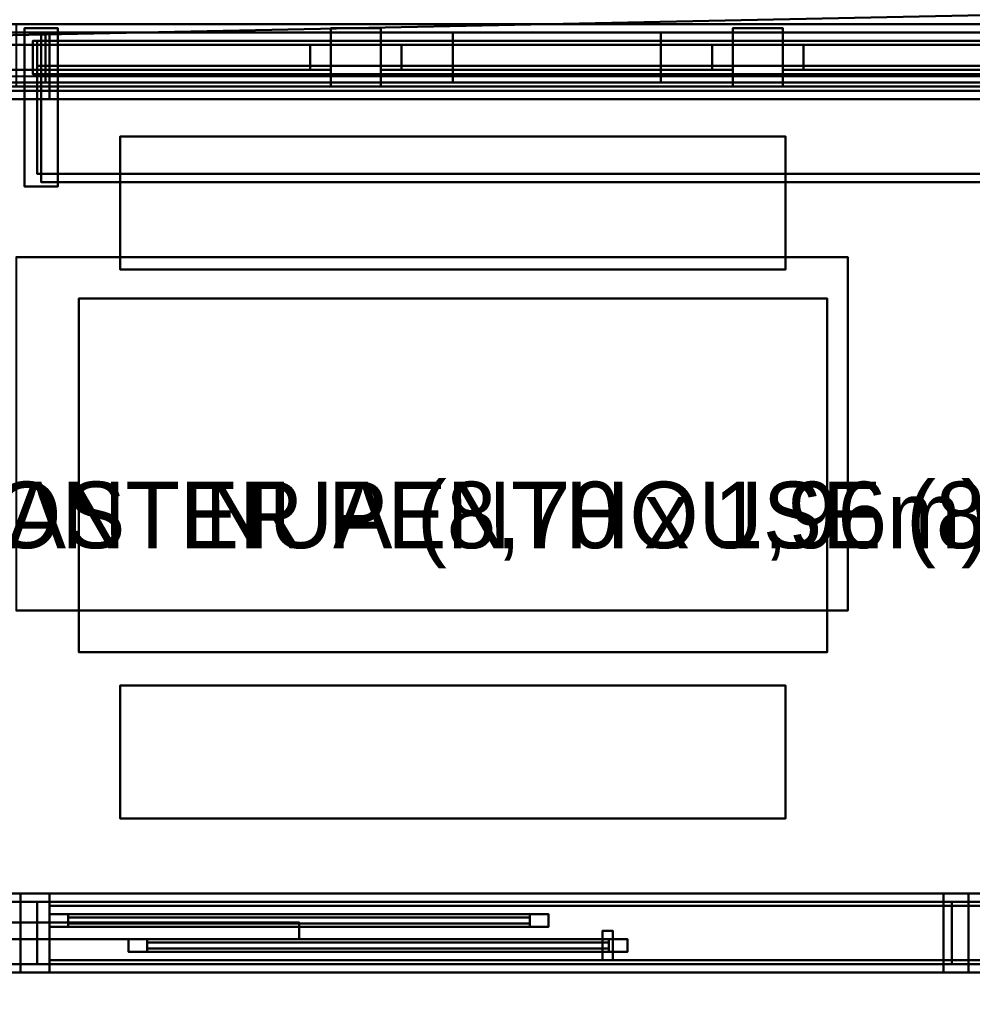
# Model space of a CAD drawing. Header units: metres. Extents: x -1 to 116, y -1 to 42.
# Drawn here: x 6.208 to 8.5, y 22.37 to 24.721 of the extents above; entities that cross this region are included whole.
import ezdxf

# ---------------------------------------------------------------- set-up
doc = ezdxf.new("R2010")
doc.units = ezdxf.units.M
for name, color, linetype in [('BALCONES_BARANDAS_3D', 30, 'CONTINUOUS'), ('CARPINTERIA_RUSTICA_3D', 8, 'CONTINUOUS'), ('CERCA_PERIMETRAL_3D', 8, 'CONTINUOUS'), ('CUBIERTA_CHALET_3D', 9, 'CONTINUOUS'), ('EJES_ESTRUCTURALES', 1, 'CONTINUOUS'), ('ESTRUCTURA_MADERA_CHALET_3D', 34, 'CONTINUOUS'), ('LOSA_PISO_3D', 8, 'CONTINUOUS'), ('MUROS_EXTERIORES_3D', 7, 'CONTINUOUS'), ('P2_LOSA_PISO_3D', 8, 'CONTINUOUS'), ('P2_MOBILIARIO_SOCIAL_3D', 34, 'CONTINUOUS'), ('P2_MUROS_EXT_3D', 34, 'CONTINUOUS'), ('P2_ROTULOS', 6, 'CONTINUOUS'), ('P3_LOSA_STEELDECK_3D', 8, 'CONTINUOUS'), ('P3_MOBILIARIO_PRIVADO_3D', 34, 'CONTINUOUS'), ('P3_MUROS_EXT_3D', 34, 'CONTINUOUS'), ('P3_ROTULOS', 5, 'CONTINUOUS'), ('PB_MOBILIARIO_COMERCIAL_3D', 34, 'CONTINUOUS'), ('PB_TIMBER_FRAME_3D', 30, 'CONTINUOUS'), ('TERRENO_3D', 3, 'CONTINUOUS')]:
    doc.layers.add(name, color=color, linetype=linetype)

msp = doc.modelspace()

# ---------------------------------------------------------------- linework, layer by layer
at = {"layer": 'BALCONES_BARANDAS_3D', "color": 30}
for points in [[(6.05, 24.55, 3.97), (8.95, 24.55, 3.97), (8.95, 24.71, 3.97), (6.05, 24.71, 3.97)], [(6.05, 24.55, 4.05), (8.95, 24.55, 4.05), (8.95, 24.71, 4.05), (6.05, 24.71, 4.05)], [(6.05, 24.71, 3.97), (8.95, 24.71, 3.97), (8.95, 24.71, 4.05), (6.05, 24.71, 4.05)], [(6.05, 24.55, 6.97), (8.95, 24.55, 6.97), (8.95, 24.71, 6.97), (6.05, 24.71, 6.97)], [(6.05, 24.55, 7.05), (8.95, 24.55, 7.05), (8.95, 24.71, 7.05), (6.05, 24.71, 7.05)], [(6.05, 24.71, 6.97), (8.95, 24.71, 6.97), (8.95, 24.71, 7.05), (6.05, 24.71, 7.05)], [(6.05, 24.57, 3.05), (8.95, 24.57, 3.05), (8.95, 24.69, 3.05), (6.05, 24.69, 3.05)], [(6.05, 24.57, 3.13), (8.95, 24.57, 3.13), (8.95, 24.69, 3.13), (6.05, 24.69, 3.13)], [(6.05, 24.69, 3.05), (8.95, 24.69, 3.05), (8.95, 24.69, 3.13), (6.05, 24.69, 3.13)], [(6.05, 24.57, 6.05), (8.95, 24.57, 6.05), (8.95, 24.69, 6.05), (6.05, 24.69, 6.05)], [(6.05, 24.57, 6.13), (8.95, 24.57, 6.13), (8.95, 24.69, 6.13), (6.05, 24.69, 6.13)], [(6.05, 24.69, 6.05), (8.95, 24.69, 6.05), (8.95, 24.69, 6.13), (6.05, 24.69, 6.13)], [(6.9567, 24.56, 3), (7.0767, 24.56, 3), (7.0767, 24.7, 3), (6.9567, 24.7, 3)], [(6.9567, 24.56, 4.05), (7.0767, 24.56, 4.05), (7.0767, 24.7, 4.05), (6.9567, 24.7, 4.05)], [(6.9567, 24.7, 3), (7.0767, 24.7, 3), (7.0767, 24.7, 4.05), (6.9567, 24.7, 4.05)], [(6.9567, 24.56, 3), (6.9567, 24.7, 3), (6.9567, 24.7, 4.05), (6.9567, 24.56, 4.05)], [(6.9567, 24.56, 6), (7.0767, 24.56, 6), (7.0767, 24.7, 6), (6.9567, 24.7, 6)], [(6.9567, 24.56, 7.05), (7.0767, 24.56, 7.05), (7.0767, 24.7, 7.05), (6.9567, 24.7, 7.05)], [(6.9567, 24.7, 6), (7.0767, 24.7, 6), (7.0767, 24.7, 7.05), (6.9567, 24.7, 7.05)], [(6.9567, 24.56, 6), (6.9567, 24.7, 6), (6.9567, 24.7, 7.05), (6.9567, 24.56, 7.05)], [(7.0767, 24.56, 3), (7.0767, 24.7, 3), (7.0767, 24.7, 4.05), (7.0767, 24.56, 4.05)], [(7.0767, 24.56, 6), (7.0767, 24.7, 6), (7.0767, 24.7, 7.05), (7.0767, 24.56, 7.05)], [(7.9233, 24.56, 3), (8.0433, 24.56, 3), (8.0433, 24.7, 3), (7.9233, 24.7, 3)], [(7.9233, 24.56, 4.05), (8.0433, 24.56, 4.05), (8.0433, 24.7, 4.05), (7.9233, 24.7, 4.05)], [(7.9233, 24.7, 3), (8.0433, 24.7, 3), (8.0433, 24.7, 4.05), (7.9233, 24.7, 4.05)], [(7.9233, 24.56, 3), (7.9233, 24.7, 3), (7.9233, 24.7, 4.05), (7.9233, 24.56, 4.05)], [(7.9233, 24.56, 6), (8.0433, 24.56, 6), (8.0433, 24.7, 6), (7.9233, 24.7, 6)], [(7.9233, 24.56, 7.05), (8.0433, 24.56, 7.05), (8.0433, 24.7, 7.05), (7.9233, 24.7, 7.05)], [(7.9233, 24.7, 6), (8.0433, 24.7, 6), (8.0433, 24.7, 7.05), (7.9233, 24.7, 7.05)], [(7.9233, 24.56, 6), (7.9233, 24.7, 6), (7.9233, 24.7, 7.05), (7.9233, 24.56, 7.05)], [(8.0433, 24.56, 3), (8.0433, 24.7, 3), (8.0433, 24.7, 4.05), (8.0433, 24.56, 4.05)], [(8.0433, 24.56, 6), (8.0433, 24.7, 6), (8.0433, 24.7, 7.05), (8.0433, 24.56, 7.05)], [(6.11, 24.66, 3.13), (6.16, 24.66, 3.13), (6.9567, 24.66, 3.97), (6.9067, 24.66, 3.97)], [(6.11, 24.6, 3.13), (6.11, 24.66, 3.13), (6.9067, 24.66, 3.97), (6.9067, 24.6, 3.97)], [(6.9067, 24.66, 3.13), (6.9567, 24.66, 3.13), (6.16, 24.66, 3.97), (6.11, 24.66, 3.97)], [(6.9067, 24.6, 3.13), (6.9067, 24.66, 3.13), (6.11, 24.66, 3.97), (6.11, 24.6, 3.97)], [(6.11, 24.66, 6.13), (6.16, 24.66, 6.13), (6.9567, 24.66, 6.97), (6.9067, 24.66, 6.97)], [(6.11, 24.6, 6.13), (6.11, 24.66, 6.13), (6.9067, 24.66, 6.97), (6.9067, 24.6, 6.97)], [(6.9067, 24.66, 6.13), (6.9567, 24.66, 6.13), (6.16, 24.66, 6.97), (6.11, 24.66, 6.97)], [(6.9067, 24.6, 6.13), (6.9067, 24.66, 6.13), (6.11, 24.66, 6.97), (6.11, 24.6, 6.97)], [(6.16, 24.6, 3.13), (6.16, 24.66, 3.13), (6.9567, 24.66, 3.97), (6.9567, 24.6, 3.97)], [(6.9567, 24.6, 3.13), (6.9567, 24.66, 3.13), (6.16, 24.66, 3.97), (6.16, 24.6, 3.97)], [(6.16, 24.6, 6.13), (6.16, 24.66, 6.13), (6.9567, 24.66, 6.97), (6.9567, 24.6, 6.97)], [(6.9567, 24.6, 6.13), (6.9567, 24.66, 6.13), (6.16, 24.66, 6.97), (6.16, 24.6, 6.97)], [(6.9067, 24.6, 3.97), (6.9567, 24.6, 3.97), (6.9567, 24.66, 3.97), (6.9067, 24.66, 3.97)], [(6.9067, 24.6, 3.13), (6.9567, 24.6, 3.13), (6.9567, 24.66, 3.13), (6.9067, 24.66, 3.13)], [(6.9067, 24.6, 6.97), (6.9567, 24.6, 6.97), (6.9567, 24.66, 6.97), (6.9067, 24.66, 6.97)], [(6.9067, 24.6, 6.13), (6.9567, 24.6, 6.13), (6.9567, 24.66, 6.13), (6.9067, 24.66, 6.13)], [(7.0767, 24.6, 3.13), (7.1267, 24.6, 3.13), (7.1267, 24.66, 3.13), (7.0767, 24.66, 3.13)], [(7.0767, 24.66, 3.13), (7.1267, 24.66, 3.13), (7.9233, 24.66, 3.97), (7.8733, 24.66, 3.97)], [(7.0767, 24.6, 3.13), (7.0767, 24.66, 3.13), (7.8733, 24.66, 3.97), (7.8733, 24.6, 3.97)], [(7.0767, 24.6, 3.97), (7.1267, 24.6, 3.97), (7.1267, 24.66, 3.97), (7.0767, 24.66, 3.97)], [(7.8733, 24.66, 3.13), (7.9233, 24.66, 3.13), (7.1267, 24.66, 3.97), (7.0767, 24.66, 3.97)], [(7.8733, 24.6, 3.13), (7.8733, 24.66, 3.13), (7.0767, 24.66, 3.97), (7.0767, 24.6, 3.97)], [(7.0767, 24.6, 6.13), (7.1267, 24.6, 6.13), (7.1267, 24.66, 6.13), (7.0767, 24.66, 6.13)], [(7.0767, 24.66, 6.13), (7.1267, 24.66, 6.13), (7.9233, 24.66, 6.97), (7.8733, 24.66, 6.97)], [(7.0767, 24.6, 6.13), (7.0767, 24.66, 6.13), (7.8733, 24.66, 6.97), (7.8733, 24.6, 6.97)], [(7.0767, 24.6, 6.97), (7.1267, 24.6, 6.97), (7.1267, 24.66, 6.97), (7.0767, 24.66, 6.97)], [(7.8733, 24.66, 6.13), (7.9233, 24.66, 6.13), (7.1267, 24.66, 6.97), (7.0767, 24.66, 6.97)], [(7.8733, 24.6, 6.13), (7.8733, 24.66, 6.13), (7.0767, 24.66, 6.97), (7.0767, 24.6, 6.97)], [(7.1267, 24.6, 3.13), (7.1267, 24.66, 3.13), (7.9233, 24.66, 3.97), (7.9233, 24.6, 3.97)], [(7.9233, 24.6, 3.13), (7.9233, 24.66, 3.13), (7.1267, 24.66, 3.97), (7.1267, 24.6, 3.97)], [(7.1267, 24.6, 6.13), (7.1267, 24.66, 6.13), (7.9233, 24.66, 6.97), (7.9233, 24.6, 6.97)], [(7.9233, 24.6, 6.13), (7.9233, 24.66, 6.13), (7.1267, 24.66, 6.97), (7.1267, 24.6, 6.97)], [(7.8733, 24.6, 3.97), (7.9233, 24.6, 3.97), (7.9233, 24.66, 3.97), (7.8733, 24.66, 3.97)], [(7.8733, 24.6, 3.13), (7.9233, 24.6, 3.13), (7.9233, 24.66, 3.13), (7.8733, 24.66, 3.13)], [(7.8733, 24.6, 6.97), (7.9233, 24.6, 6.97), (7.9233, 24.66, 6.97), (7.8733, 24.66, 6.97)], [(7.8733, 24.6, 6.13), (7.9233, 24.6, 6.13), (7.9233, 24.66, 6.13), (7.8733, 24.66, 6.13)], [(8.0433, 24.6, 3.13), (8.0933, 24.6, 3.13), (8.0933, 24.66, 3.13), (8.0433, 24.66, 3.13)], [(8.0433, 24.66, 3.13), (8.0933, 24.66, 3.13), (8.89, 24.66, 3.97), (8.84, 24.66, 3.97)], [(8.0433, 24.6, 3.13), (8.0433, 24.66, 3.13), (8.84, 24.66, 3.97), (8.84, 24.6, 3.97)], [(8.0433, 24.6, 3.97), (8.0933, 24.6, 3.97), (8.0933, 24.66, 3.97), (8.0433, 24.66, 3.97)], [(8.84, 24.66, 3.13), (8.89, 24.66, 3.13), (8.0933, 24.66, 3.97), (8.0433, 24.66, 3.97)], [(8.84, 24.6, 3.13), (8.84, 24.66, 3.13), (8.0433, 24.66, 3.97), (8.0433, 24.6, 3.97)], [(8.0433, 24.6, 6.13), (8.0933, 24.6, 6.13), (8.0933, 24.66, 6.13), (8.0433, 24.66, 6.13)], [(8.0433, 24.66, 6.13), (8.0933, 24.66, 6.13), (8.89, 24.66, 6.97), (8.84, 24.66, 6.97)], [(8.0433, 24.6, 6.13), (8.0433, 24.66, 6.13), (8.84, 24.66, 6.97), (8.84, 24.6, 6.97)], [(8.0433, 24.6, 6.97), (8.0933, 24.6, 6.97), (8.0933, 24.66, 6.97), (8.0433, 24.66, 6.97)], [(8.84, 24.66, 6.13), (8.89, 24.66, 6.13), (8.0933, 24.66, 6.97), (8.0433, 24.66, 6.97)], [(8.84, 24.6, 6.13), (8.84, 24.66, 6.13), (8.0433, 24.66, 6.97), (8.0433, 24.6, 6.97)], [(8.0933, 24.6, 3.13), (8.0933, 24.66, 3.13), (8.89, 24.66, 3.97), (8.89, 24.6, 3.97)], [(8.89, 24.6, 3.13), (8.89, 24.66, 3.13), (8.0933, 24.66, 3.97), (8.0933, 24.6, 3.97)], [(8.0933, 24.6, 6.13), (8.0933, 24.66, 6.13), (8.89, 24.66, 6.97), (8.89, 24.6, 6.97)], [(8.89, 24.6, 6.13), (8.89, 24.66, 6.13), (8.0933, 24.66, 6.97), (8.0933, 24.6, 6.97)], [(6.11, 24.6, 3.13), (6.16, 24.6, 3.13), (6.9567, 24.6, 3.97), (6.9067, 24.6, 3.97)], [(6.9067, 24.6, 3.13), (6.9567, 24.6, 3.13), (6.16, 24.6, 3.97), (6.11, 24.6, 3.97)], [(6.11, 24.6, 6.13), (6.16, 24.6, 6.13), (6.9567, 24.6, 6.97), (6.9067, 24.6, 6.97)], [(6.9067, 24.6, 6.13), (6.9567, 24.6, 6.13), (6.16, 24.6, 6.97), (6.11, 24.6, 6.97)], [(7.0767, 24.6, 3.13), (7.1267, 24.6, 3.13), (7.9233, 24.6, 3.97), (7.8733, 24.6, 3.97)], [(7.8733, 24.6, 3.13), (7.9233, 24.6, 3.13), (7.1267, 24.6, 3.97), (7.0767, 24.6, 3.97)], [(7.0767, 24.6, 6.13), (7.1267, 24.6, 6.13), (7.9233, 24.6, 6.97), (7.8733, 24.6, 6.97)], [(7.8733, 24.6, 6.13), (7.9233, 24.6, 6.13), (7.1267, 24.6, 6.97), (7.0767, 24.6, 6.97)], [(8.0433, 24.6, 3.13), (8.0933, 24.6, 3.13), (8.89, 24.6, 3.97), (8.84, 24.6, 3.97)], [(8.84, 24.6, 3.13), (8.89, 24.6, 3.13), (8.0933, 24.6, 3.97), (8.0433, 24.6, 3.97)], [(8.0433, 24.6, 6.13), (8.0933, 24.6, 6.13), (8.89, 24.6, 6.97), (8.84, 24.6, 6.97)], [(8.84, 24.6, 6.13), (8.89, 24.6, 6.13), (8.0933, 24.6, 6.97), (8.0433, 24.6, 6.97)], [(6.05, 24.57, 3.05), (8.95, 24.57, 3.05), (8.95, 24.57, 3.13), (6.05, 24.57, 3.13)], [(6.05, 24.57, 6.05), (8.95, 24.57, 6.05), (8.95, 24.57, 6.13), (6.05, 24.57, 6.13)], [(6.05, 24.55, 3.97), (8.95, 24.55, 3.97), (8.95, 24.55, 4.05), (6.05, 24.55, 4.05)], [(6.05, 24.55, 6.97), (8.95, 24.55, 6.97), (8.95, 24.55, 7.05), (6.05, 24.55, 7.05)], [(6.9567, 24.56, 3), (7.0767, 24.56, 3), (7.0767, 24.56, 4.05), (6.9567, 24.56, 4.05)], [(6.9567, 24.56, 6), (7.0767, 24.56, 6), (7.0767, 24.56, 7.05), (6.9567, 24.56, 7.05)], [(7.9233, 24.56, 3), (8.0433, 24.56, 3), (8.0433, 24.56, 4.05), (7.9233, 24.56, 4.05)], [(7.9233, 24.56, 6), (8.0433, 24.56, 6), (8.0433, 24.56, 7.05), (7.9233, 24.56, 7.05)]]:
    msp.add_3dface(points, dxfattribs=at)
at = {"layer": 'CARPINTERIA_RUSTICA_3D', "color": 34}
for points in [[(5.21, 22.43, 8.23), (8.49, 22.43, 8.23), (8.49, 22.62, 8.23), (5.21, 22.62, 8.23)], [(5.21, 22.43, 8.29), (8.49, 22.43, 8.29), (8.49, 22.62, 8.29), (5.21, 22.62, 8.29)], [(5.21, 22.62, 8.23), (8.49, 22.62, 8.23), (8.49, 22.62, 8.29), (5.21, 22.62, 8.29)], [(6.21, 22.43, 3), (6.28, 22.43, 3), (6.28, 22.62, 3), (6.21, 22.62, 3)], [(6.21, 22.43, 5.28), (6.28, 22.43, 5.28), (6.28, 22.62, 5.28), (6.21, 22.62, 5.28)], [(6.21, 22.62, 3), (6.28, 22.62, 3), (6.28, 22.62, 5.28), (6.21, 22.62, 5.28)], [(6.21, 22.43, 3), (6.21, 22.62, 3), (6.21, 22.62, 5.28), (6.21, 22.43, 5.28)], [(6.21, 22.43, 5.22), (8.69, 22.43, 5.22), (8.69, 22.62, 5.22), (6.21, 22.62, 5.22)], [(6.21, 22.43, 5.29), (8.69, 22.43, 5.29), (8.69, 22.62, 5.29), (6.21, 22.62, 5.29)], [(6.21, 22.62, 5.22), (8.69, 22.62, 5.22), (8.69, 22.62, 5.29), (6.21, 22.62, 5.29)], [(6.21, 22.43, 5.22), (6.21, 22.62, 5.22), (6.21, 22.62, 5.29), (6.21, 22.43, 5.29)], [(6.28, 22.43, 3), (6.28, 22.62, 3), (6.28, 22.62, 5.28), (6.28, 22.43, 5.28)], [(8.43, 22.43, 6), (8.49, 22.43, 6), (8.49, 22.62, 6), (8.43, 22.62, 6)], [(8.43, 22.43, 8.27), (8.49, 22.43, 8.27), (8.49, 22.62, 8.27), (8.43, 22.62, 8.27)], [(8.43, 22.62, 6), (8.49, 22.62, 6), (8.49, 22.62, 8.27), (8.43, 22.62, 8.27)], [(8.43, 22.43, 6), (8.43, 22.62, 6), (8.43, 22.62, 8.27), (8.43, 22.43, 8.27)], [(8.49, 22.43, 6), (8.49, 22.62, 6), (8.49, 22.62, 8.27), (8.49, 22.43, 8.27)], [(8.49, 22.43, 8.23), (8.49, 22.62, 8.23), (8.49, 22.62, 8.29), (8.49, 22.43, 8.29)], [(6.28, 22.54, 3.025), (6.325, 22.54, 3.025), (6.325, 22.57, 3.025), (6.28, 22.57, 3.025)], [(6.28, 22.54, 5.22), (6.325, 22.54, 5.22), (6.325, 22.57, 5.22), (6.28, 22.57, 5.22)], [(6.28, 22.57, 3.025), (6.325, 22.57, 3.025), (6.325, 22.57, 5.22), (6.28, 22.57, 5.22)], [(6.28, 22.54, 3.025), (6.28, 22.57, 3.025), (6.28, 22.57, 5.22), (6.28, 22.54, 5.22)], [(6.325, 22.54, 3.025), (6.325, 22.57, 3.025), (6.325, 22.57, 5.22), (6.325, 22.54, 5.22)], [(6.325, 22.54, 3.025), (7.435, 22.54, 3.025), (7.435, 22.57, 3.025), (6.325, 22.57, 3.025)], [(6.325, 22.54, 3.07), (7.435, 22.54, 3.07), (7.435, 22.57, 3.07), (6.325, 22.57, 3.07)], [(6.325, 22.57, 3.025), (7.435, 22.57, 3.025), (7.435, 22.57, 3.07), (6.325, 22.57, 3.07)], [(6.325, 22.54, 3.025), (6.325, 22.57, 3.025), (6.325, 22.57, 3.07), (6.325, 22.54, 3.07)], [(6.325, 22.54, 5.175), (7.435, 22.54, 5.175), (7.435, 22.57, 5.175), (6.325, 22.57, 5.175)], [(6.325, 22.54, 5.22), (7.435, 22.54, 5.22), (7.435, 22.57, 5.22), (6.325, 22.57, 5.22)], [(6.325, 22.57, 5.175), (7.435, 22.57, 5.175), (7.435, 22.57, 5.22), (6.325, 22.57, 5.22)], [(6.325, 22.54, 5.175), (6.325, 22.57, 5.175), (6.325, 22.57, 5.22), (6.325, 22.54, 5.22)], [(7.435, 22.54, 3.025), (7.48, 22.54, 3.025), (7.48, 22.57, 3.025), (7.435, 22.57, 3.025)], [(7.435, 22.54, 5.22), (7.48, 22.54, 5.22), (7.48, 22.57, 5.22), (7.435, 22.57, 5.22)], [(7.435, 22.57, 3.025), (7.48, 22.57, 3.025), (7.48, 22.57, 5.22), (7.435, 22.57, 5.22)], [(7.435, 22.54, 3.025), (7.435, 22.57, 3.025), (7.435, 22.57, 5.22), (7.435, 22.54, 5.22)], [(7.435, 22.54, 3.025), (7.435, 22.57, 3.025), (7.435, 22.57, 3.07), (7.435, 22.54, 3.07)], [(7.435, 22.54, 5.175), (7.435, 22.57, 5.175), (7.435, 22.57, 5.22), (7.435, 22.54, 5.22)], [(7.48, 22.54, 3.025), (7.48, 22.57, 3.025), (7.48, 22.57, 5.22), (7.48, 22.54, 5.22)], [(6.28, 22.54, 3.025), (6.325, 22.54, 3.025), (6.325, 22.54, 5.22), (6.28, 22.54, 5.22)], [(6.325, 22.54, 3.025), (7.435, 22.54, 3.025), (7.435, 22.54, 3.07), (6.325, 22.54, 3.07)], [(6.325, 22.54, 5.175), (7.435, 22.54, 5.175), (7.435, 22.54, 5.22), (6.325, 22.54, 5.22)], [(7.435, 22.54, 3.025), (7.48, 22.54, 3.025), (7.48, 22.54, 5.22), (7.435, 22.54, 5.22)], [(6.47, 22.48, 3.025), (6.515, 22.48, 3.025), (6.515, 22.51, 3.025), (6.47, 22.51, 3.025)], [(6.47, 22.48, 5.22), (6.515, 22.48, 5.22), (6.515, 22.51, 5.22), (6.47, 22.51, 5.22)], [(6.47, 22.51, 3.025), (6.515, 22.51, 3.025), (6.515, 22.51, 5.22), (6.47, 22.51, 5.22)], [(6.47, 22.48, 3.025), (6.47, 22.51, 3.025), (6.47, 22.51, 5.22), (6.47, 22.48, 5.22)], [(6.515, 22.48, 3.025), (6.515, 22.51, 3.025), (6.515, 22.51, 5.22), (6.515, 22.48, 5.22)], [(6.515, 22.48, 3.025), (7.625, 22.48, 3.025), (7.625, 22.51, 3.025), (6.515, 22.51, 3.025)], [(6.515, 22.48, 3.07), (7.625, 22.48, 3.07), (7.625, 22.51, 3.07), (6.515, 22.51, 3.07)], [(6.515, 22.51, 3.025), (7.625, 22.51, 3.025), (7.625, 22.51, 3.07), (6.515, 22.51, 3.07)], [(6.515, 22.48, 3.025), (6.515, 22.51, 3.025), (6.515, 22.51, 3.07), (6.515, 22.48, 3.07)], [(6.515, 22.48, 5.175), (7.625, 22.48, 5.175), (7.625, 22.51, 5.175), (6.515, 22.51, 5.175)], [(6.515, 22.48, 5.22), (7.625, 22.48, 5.22), (7.625, 22.51, 5.22), (6.515, 22.51, 5.22)], [(6.515, 22.51, 5.175), (7.625, 22.51, 5.175), (7.625, 22.51, 5.22), (6.515, 22.51, 5.22)], [(6.515, 22.48, 5.175), (6.515, 22.51, 5.175), (6.515, 22.51, 5.22), (6.515, 22.48, 5.22)], [(7.625, 22.48, 3.025), (7.67, 22.48, 3.025), (7.67, 22.51, 3.025), (7.625, 22.51, 3.025)], [(7.625, 22.48, 5.22), (7.67, 22.48, 5.22), (7.67, 22.51, 5.22), (7.625, 22.51, 5.22)], [(7.625, 22.51, 3.025), (7.67, 22.51, 3.025), (7.67, 22.51, 5.22), (7.625, 22.51, 5.22)], [(7.625, 22.48, 3.025), (7.625, 22.51, 3.025), (7.625, 22.51, 5.22), (7.625, 22.48, 5.22)], [(7.625, 22.48, 3.025), (7.625, 22.51, 3.025), (7.625, 22.51, 3.07), (7.625, 22.48, 3.07)], [(7.625, 22.48, 5.175), (7.625, 22.51, 5.175), (7.625, 22.51, 5.22), (7.625, 22.48, 5.22)], [(7.67, 22.48, 3.025), (7.67, 22.51, 3.025), (7.67, 22.51, 5.22), (7.67, 22.48, 5.22)], [(6.47, 22.48, 3.025), (6.515, 22.48, 3.025), (6.515, 22.48, 5.22), (6.47, 22.48, 5.22)], [(6.515, 22.48, 3.025), (7.625, 22.48, 3.025), (7.625, 22.48, 3.07), (6.515, 22.48, 3.07)], [(6.515, 22.48, 5.175), (7.625, 22.48, 5.175), (7.625, 22.48, 5.22), (6.515, 22.48, 5.22)], [(7.625, 22.48, 3.025), (7.67, 22.48, 3.025), (7.67, 22.48, 5.22), (7.625, 22.48, 5.22)], [(5.21, 22.43, 8.23), (8.49, 22.43, 8.23), (8.49, 22.43, 8.29), (5.21, 22.43, 8.29)], [(6.21, 22.43, 3), (6.28, 22.43, 3), (6.28, 22.43, 5.28), (6.21, 22.43, 5.28)], [(6.21, 22.43, 5.22), (8.69, 22.43, 5.22), (8.69, 22.43, 5.29), (6.21, 22.43, 5.29)], [(8.43, 22.43, 6), (8.49, 22.43, 6), (8.49, 22.43, 8.27), (8.43, 22.43, 8.27)]]:
    msp.add_3dface(points, dxfattribs=at)
at = {"layer": 'CARPINTERIA_RUSTICA_3D', "color": 8}
for points in [[(6.28, 22.46, 3), (8.62, 22.46, 3), (8.62, 22.59, 3), (6.28, 22.59, 3)], [(6.28, 22.46, 3.025), (8.62, 22.46, 3.025), (8.62, 22.59, 3.025), (6.28, 22.59, 3.025)], [(6.28, 22.59, 3), (8.62, 22.59, 3), (8.62, 22.59, 3.025), (6.28, 22.59, 3.025)], [(6.28, 22.46, 3), (6.28, 22.59, 3), (6.28, 22.59, 3.025), (6.28, 22.46, 3.025)], [(7.61, 22.46, 3.9), (7.635, 22.46, 3.9), (7.635, 22.53, 3.9), (7.61, 22.53, 3.9)], [(7.61, 22.46, 4.25), (7.635, 22.46, 4.25), (7.635, 22.53, 4.25), (7.61, 22.53, 4.25)], [(7.61, 22.53, 3.9), (7.635, 22.53, 3.9), (7.635, 22.53, 4.25), (7.61, 22.53, 4.25)], [(7.61, 22.46, 3.9), (7.61, 22.53, 3.9), (7.61, 22.53, 4.25), (7.61, 22.46, 4.25)], [(7.635, 22.46, 3.9), (7.635, 22.53, 3.9), (7.635, 22.53, 4.25), (7.635, 22.46, 4.25)], [(6.28, 22.46, 3), (8.62, 22.46, 3), (8.62, 22.46, 3.025), (6.28, 22.46, 3.025)], [(7.61, 22.46, 3.9), (7.635, 22.46, 3.9), (7.635, 22.46, 4.25), (7.61, 22.46, 4.25)]]:
    msp.add_3dface(points, dxfattribs=at)
at = {"layer": 'CARPINTERIA_RUSTICA_3D', "color": 4}
for points in [[(5.27, 22.51, 6.03), (6.88, 22.51, 6.03), (6.88, 22.55, 6.03), (5.27, 22.55, 6.03)], [(5.27, 22.51, 8.23), (6.88, 22.51, 8.23), (6.88, 22.55, 8.23), (5.27, 22.55, 8.23)], [(5.27, 22.55, 6.03), (6.88, 22.55, 6.03), (6.88, 22.55, 8.23), (5.27, 22.55, 8.23)], [(6.325, 22.548, 3.07), (7.435, 22.548, 3.07), (7.435, 22.562, 3.07), (6.325, 22.562, 3.07)], [(6.325, 22.548, 5.175), (7.435, 22.548, 5.175), (7.435, 22.562, 5.175), (6.325, 22.562, 5.175)], [(6.325, 22.562, 3.07), (7.435, 22.562, 3.07), (7.435, 22.562, 5.175), (6.325, 22.562, 5.175)], [(6.325, 22.548, 3.07), (6.325, 22.562, 3.07), (6.325, 22.562, 5.175), (6.325, 22.548, 5.175)], [(6.325, 22.548, 3.07), (7.435, 22.548, 3.07), (7.435, 22.548, 5.175), (6.325, 22.548, 5.175)], [(6.88, 22.51, 6.03), (6.88, 22.55, 6.03), (6.88, 22.55, 8.23), (6.88, 22.51, 8.23)], [(7.435, 22.548, 3.07), (7.435, 22.562, 3.07), (7.435, 22.562, 5.175), (7.435, 22.548, 5.175)], [(5.27, 22.51, 6.03), (6.88, 22.51, 6.03), (6.88, 22.51, 8.23), (5.27, 22.51, 8.23)], [(6.515, 22.488, 3.07), (7.625, 22.488, 3.07), (7.625, 22.502, 3.07), (6.515, 22.502, 3.07)], [(6.515, 22.488, 5.175), (7.625, 22.488, 5.175), (7.625, 22.502, 5.175), (6.515, 22.502, 5.175)], [(6.515, 22.502, 3.07), (7.625, 22.502, 3.07), (7.625, 22.502, 5.175), (6.515, 22.502, 5.175)], [(6.515, 22.488, 3.07), (6.515, 22.502, 3.07), (6.515, 22.502, 5.175), (6.515, 22.488, 5.175)], [(7.625, 22.488, 3.07), (7.625, 22.502, 3.07), (7.625, 22.502, 5.175), (7.625, 22.488, 5.175)], [(6.515, 22.488, 3.07), (7.625, 22.488, 3.07), (7.625, 22.488, 5.175), (6.515, 22.488, 5.175)]]:
    msp.add_3dface(points, dxfattribs=at)
at = {"layer": 'CERCA_PERIMETRAL_3D', "color": 1}
for points in [[(0, 24.556, -0.2), (11.3703, 24.7909, -0.2), (11.3703, 24.9409, -0.2), (0, 24.706, -0.2)], [(0, 24.556, 0.1), (11.3703, 24.7909, 0.1), (11.3703, 24.9409, 0.1), (0, 24.706, 0.1)], [(0, 24.706, -0.2), (11.3703, 24.9409, -0.2), (11.3703, 24.9409, 0.1), (0, 24.706, 0.1)], [(0, 24.556, -0.2), (11.3703, 24.7909, -0.2), (11.3703, 24.7909, 0.1), (0, 24.556, 0.1)]]:
    msp.add_3dface(points, dxfattribs=at)
at = {"layer": 'CUBIERTA_CHALET_3D', "color": 9}
for points in [[(5.55, 2, 11.262), (10.1, 2, 8.4189), (10.1, 24.71, 8.4189), (5.55, 24.71, 11.262)], [(5.55, 2, 11.442), (10.1, 2, 8.5989), (10.1, 24.71, 8.5989), (5.55, 24.71, 11.442)], [(5.55, 24.71, 11.262), (10.1, 24.71, 8.4189), (10.1, 24.71, 8.5989), (5.55, 24.71, 11.442)]]:
    msp.add_3dface(points, dxfattribs=at)
at = {"layer": 'EJES_ESTRUCTURALES', "color": 1}
msp.add_line((-0.6, 24.585), (10.4, 24.585), dxfattribs=at)
at = {"layer": 'ESTRUCTURA_MADERA_CHALET_3D', "color": 34}
for points in [[(0.45, 24.56, 8.67), (9.15, 24.56, 8.67), (9.15, 24.71, 8.67), (0.45, 24.71, 8.67)], [(0.45, 24.56, 8.85), (9.15, 24.56, 8.85), (9.15, 24.71, 8.85), (0.45, 24.71, 8.85)], [(0.45, 24.71, 8.67), (9.15, 24.71, 8.67), (9.15, 24.71, 8.85), (0.45, 24.71, 8.85)], [(0.45, 24.56, 8.67), (9.15, 24.56, 8.67), (9.15, 24.56, 8.85), (0.45, 24.56, 8.85)]]:
    msp.add_3dface(points, dxfattribs=at)
at = {"layer": 'LOSA_PISO_3D', "color": 8}
for points in [[(0.15, 10.35, -0.15), (9.15, 10.35, -0.15), (9.15, 24.71, -0.15), (0.15, 24.71, -0.15)], [(0.15, 10.35), (9.15, 10.35), (9.15, 24.71), (0.15, 24.71)], [(0.15, 24.71, -0.15), (9.15, 24.71, -0.15), (9.15, 24.71), (0.15, 24.71)]]:
    msp.add_3dface(points, dxfattribs=at)
at = {"layer": 'MUROS_EXTERIORES_3D', "color": 7}
for points in [[(6.2, 24.56, 2.4), (8.8, 24.56, 2.4), (8.8, 24.71, 2.4), (6.2, 24.71, 2.4)], [(6.2, 24.56, 2.85), (8.8, 24.56, 2.85), (8.8, 24.71, 2.85), (6.2, 24.71, 2.85)], [(6.2, 24.71, 2.4), (8.8, 24.71, 2.4), (8.8, 24.71, 2.85), (6.2, 24.71, 2.85)], [(6.2, 24.56, 2.4), (8.8, 24.56, 2.4), (8.8, 24.56, 2.85), (6.2, 24.56, 2.85)]]:
    msp.add_3dface(points, dxfattribs=at)
at = {"layer": 'P2_LOSA_PISO_3D', "color": 8}
for points in [[(0.15, 10.35, 2.85), (9.15, 10.35, 2.85), (9.15, 24.71, 2.85), (0.15, 24.71, 2.85)], [(0.15, 10.35, 3), (9.15, 10.35, 3), (9.15, 24.71, 3), (0.15, 24.71, 3)], [(0.15, 24.71, 2.85), (9.15, 24.71, 2.85), (9.15, 24.71, 3), (0.15, 24.71, 3)]]:
    msp.add_3dface(points, dxfattribs=at)
at = {"layer": 'P2_MOBILIARIO_SOCIAL_3D', "color": 30}
for points in [[(6.45, 24.12, 3), (8.05, 24.12, 3), (8.05, 24.44, 3), (6.45, 24.44, 3)], [(6.45, 24.12, 3.45), (8.05, 24.12, 3.45), (8.05, 24.44, 3.45), (6.45, 24.44, 3.45)], [(6.45, 24.44, 3), (8.05, 24.44, 3), (8.05, 24.44, 3.45), (6.45, 24.44, 3.45)], [(6.45, 24.12, 3), (6.45, 24.44, 3), (6.45, 24.44, 3.45), (6.45, 24.12, 3.45)], [(8.05, 24.12, 3), (8.05, 24.44, 3), (8.05, 24.44, 3.45), (8.05, 24.12, 3.45)], [(6.45, 24.12, 3), (8.05, 24.12, 3), (8.05, 24.12, 3.45), (6.45, 24.12, 3.45)], [(6.45, 22.8, 3), (8.05, 22.8, 3), (8.05, 23.12, 3), (6.45, 23.12, 3)], [(6.45, 22.8, 3.45), (8.05, 22.8, 3.45), (8.05, 23.12, 3.45), (6.45, 23.12, 3.45)], [(6.45, 23.12, 3), (8.05, 23.12, 3), (8.05, 23.12, 3.45), (6.45, 23.12, 3.45)], [(6.45, 22.8, 3), (6.45, 23.12, 3), (6.45, 23.12, 3.45), (6.45, 22.8, 3.45)], [(8.05, 22.8, 3), (8.05, 23.12, 3), (8.05, 23.12, 3.45), (8.05, 22.8, 3.45)], [(6.45, 22.8, 3), (8.05, 22.8, 3), (8.05, 22.8, 3.45), (6.45, 22.8, 3.45)]]:
    msp.add_3dface(points, dxfattribs=at)
at = {"layer": 'P2_MOBILIARIO_SOCIAL_3D', "color": 34}
for points in [[(6.35, 23.2, 3), (8.15, 23.2, 3), (8.15, 24.05, 3), (6.35, 24.05, 3)], [(6.35, 23.2, 3.75), (8.15, 23.2, 3.75), (8.15, 24.05, 3.75), (6.35, 24.05, 3.75)], [(6.35, 24.05, 3), (8.15, 24.05, 3), (8.15, 24.05, 3.75), (6.35, 24.05, 3.75)], [(6.35, 23.2, 3), (6.35, 24.05, 3), (6.35, 24.05, 3.75), (6.35, 23.2, 3.75)], [(8.15, 23.2, 3), (8.15, 24.05, 3), (8.15, 24.05, 3.75), (8.15, 23.2, 3.75)], [(6.35, 23.2, 3), (8.15, 23.2, 3), (8.15, 23.2, 3.75), (6.35, 23.2, 3.75)]]:
    msp.add_3dface(points, dxfattribs=at)
at = {"layer": 'P2_MUROS_EXT_3D', "color": 34}
for points in [[(5.55, 22.45, 3), (6.25, 22.45, 3), (6.25, 22.6, 3), (5.55, 22.6, 3)], [(5.55, 22.45, 5.85), (6.25, 22.45, 5.85), (6.25, 22.6, 5.85), (5.55, 22.6, 5.85)], [(5.55, 22.6, 3), (6.25, 22.6, 3), (6.25, 22.6, 5.85), (5.55, 22.6, 5.85)], [(6.25, 22.45, 3), (6.25, 22.6, 3), (6.25, 22.6, 5.85), (6.25, 22.45, 5.85)], [(6.25, 22.45, 5.25), (8.65, 22.45, 5.25), (8.65, 22.6, 5.25), (6.25, 22.6, 5.25)], [(6.25, 22.45, 5.85), (8.65, 22.45, 5.85), (8.65, 22.6, 5.85), (6.25, 22.6, 5.85)], [(6.25, 22.6, 5.25), (8.65, 22.6, 5.25), (8.65, 22.6, 5.85), (6.25, 22.6, 5.85)], [(6.25, 22.45, 5.25), (6.25, 22.6, 5.25), (6.25, 22.6, 5.85), (6.25, 22.45, 5.85)], [(5.55, 22.45, 3), (6.25, 22.45, 3), (6.25, 22.45, 5.85), (5.55, 22.45, 5.85)], [(6.25, 22.45, 5.25), (8.65, 22.45, 5.25), (8.65, 22.45, 5.85), (6.25, 22.45, 5.85)]]:
    msp.add_3dface(points, dxfattribs=at)
at = {"layer": 'P3_LOSA_STEELDECK_3D', "color": 8}
for points in [[(0.15, 10.4, 5.85), (9.15, 10.4, 5.85), (9.15, 24.71, 5.85), (0.15, 24.71, 5.85)], [(0.15, 10.4, 6), (9.15, 10.4, 6), (9.15, 24.71, 6), (0.15, 24.71, 6)], [(0.15, 24.71, 5.85), (9.15, 24.71, 5.85), (9.15, 24.71, 6), (0.15, 24.71, 6)]]:
    msp.add_3dface(points, dxfattribs=at)
at = {"layer": 'P3_MOBILIARIO_PRIVADO_3D', "color": 34}
for points in [[(6.2, 23.3, 6), (8.2, 23.3, 6), (8.2, 24.15, 6), (6.2, 24.15, 6)], [(6.2, 23.3, 6.45), (8.2, 23.3, 6.45), (8.2, 24.15, 6.45), (6.2, 24.15, 6.45)], [(6.2, 24.15, 6), (8.2, 24.15, 6), (8.2, 24.15, 6.45), (6.2, 24.15, 6.45)], [(8.2, 23.3, 6), (8.2, 24.15, 6), (8.2, 24.15, 6.45), (8.2, 23.3, 6.45)], [(6.2, 23.3, 6), (8.2, 23.3, 6), (8.2, 23.3, 6.45), (6.2, 23.3, 6.45)]]:
    msp.add_3dface(points, dxfattribs=at)
at = {"layer": 'P3_MUROS_EXT_3D', "color": 34}
for points in [[(4.85, 22.45, 8.85), (9.15, 22.45, 8.85), (9.15, 22.6, 8.85), (4.85, 22.6, 8.85)], [(4.85, 22.45, 11.6994), (9.15, 22.45, 9.0125), (9.15, 22.6, 9.0125), (4.85, 22.6, 11.6994)], [(4.85, 22.6, 8.85), (9.15, 22.6, 8.85), (9.15, 22.6, 9.0125), (4.85, 22.6, 11.6994)], [(5.25, 22.45, 8.25), (8.45, 22.45, 8.25), (8.45, 22.6, 8.25), (5.25, 22.6, 8.25)], [(5.25, 22.45, 8.85), (8.45, 22.45, 8.85), (8.45, 22.6, 8.85), (5.25, 22.6, 8.85)], [(5.25, 22.6, 8.25), (8.45, 22.6, 8.25), (8.45, 22.6, 8.85), (5.25, 22.6, 8.85)], [(8.45, 22.45, 8.25), (8.45, 22.6, 8.25), (8.45, 22.6, 8.85), (8.45, 22.45, 8.85)], [(8.45, 22.45, 6), (9, 22.45, 6), (9, 22.6, 6), (8.45, 22.6, 6)], [(8.45, 22.45, 8.85), (9, 22.45, 8.85), (9, 22.6, 8.85), (8.45, 22.6, 8.85)], [(8.45, 22.6, 6), (9, 22.6, 6), (9, 22.6, 8.85), (8.45, 22.6, 8.85)], [(8.45, 22.45, 6), (8.45, 22.6, 6), (8.45, 22.6, 8.85), (8.45, 22.45, 8.85)], [(4.85, 22.45, 8.85), (9.15, 22.45, 8.85), (9.15, 22.45, 9.0125), (4.85, 22.45, 11.6994)], [(5.25, 22.45, 8.25), (8.45, 22.45, 8.25), (8.45, 22.45, 8.85), (5.25, 22.45, 8.85)], [(8.45, 22.45, 6), (9, 22.45, 6), (9, 22.45, 8.85), (8.45, 22.45, 8.85)]]:
    msp.add_3dface(points, dxfattribs=at)
at = {"layer": 'PB_MOBILIARIO_COMERCIAL_3D', "color": 8}
for points in [[(6.2, 24.57), (6.27, 24.57), (6.27, 24.69), (6.2, 24.69)], [(6.2, 24.57, 2.4), (6.27, 24.57, 2.4), (6.27, 24.69, 2.4), (6.2, 24.69, 2.4)], [(6.2, 24.69), (6.27, 24.69), (6.27, 24.69, 2.4), (6.2, 24.69, 2.4)], [(6.27, 24.57), (6.27, 24.69), (6.27, 24.69, 2.4), (6.27, 24.57, 2.4)], [(6.24, 24.59, 1.98), (8.76, 24.59, 1.98), (8.76, 24.67, 1.98), (6.24, 24.67, 1.98)], [(6.24, 24.59, 2.02), (8.76, 24.59, 2.02), (8.76, 24.67, 2.02), (6.24, 24.67, 2.02)], [(6.24, 24.67, 1.98), (8.76, 24.67, 1.98), (8.76, 24.67, 2.02), (6.24, 24.67, 2.02)], [(6.24, 24.59, 1.98), (6.24, 24.67, 1.98), (6.24, 24.67, 2.02), (6.24, 24.59, 2.02)], [(6.25, 24.35, 2.12), (8.75, 24.35, 2.12), (8.75, 24.67, 2.12), (6.25, 24.67, 2.12)], [(6.25, 24.35, 2.38), (8.75, 24.35, 2.38), (8.75, 24.67, 2.38), (6.25, 24.67, 2.38)], [(6.25, 24.67, 2.12), (8.75, 24.67, 2.12), (8.75, 24.67, 2.38), (6.25, 24.67, 2.38)], [(6.25, 24.35, 2.12), (6.25, 24.67, 2.12), (6.25, 24.67, 2.38), (6.25, 24.35, 2.38)], [(6.25, 24.61, 2.02), (8.75, 24.61, 2.02), (8.75, 24.66, 2.02), (6.25, 24.66, 2.02)], [(6.25, 24.61, 2.065), (8.75, 24.61, 2.065), (8.75, 24.66, 2.065), (6.25, 24.66, 2.065)], [(6.25, 24.66, 2.02), (8.75, 24.66, 2.02), (8.75, 24.66, 2.065), (6.25, 24.66, 2.065)], [(6.25, 24.61, 2.02), (6.25, 24.66, 2.02), (6.25, 24.66, 2.065), (6.25, 24.61, 2.065)], [(6.25, 24.61, 2.02), (8.75, 24.61, 2.02), (8.75, 24.61, 2.065), (6.25, 24.61, 2.065)], [(6.2, 24.57), (6.27, 24.57), (6.27, 24.57, 2.4), (6.2, 24.57, 2.4)], [(6.24, 24.59, 1.98), (8.76, 24.59, 1.98), (8.76, 24.59, 2.02), (6.24, 24.59, 2.02)], [(6.25, 24.35, 2.12), (8.75, 24.35, 2.12), (8.75, 24.35, 2.38), (6.25, 24.35, 2.38)]]:
    msp.add_3dface(points, dxfattribs=at)
at = {"layer": 'PB_MOBILIARIO_COMERCIAL_3D', "color": 30}
for points in [[(6.22, 24.32, 2.08), (6.3, 24.32, 2.08), (6.3, 24.7, 2.08), (6.22, 24.7, 2.08)], [(6.22, 24.32, 2.4), (6.3, 24.32, 2.4), (6.3, 24.7, 2.4), (6.22, 24.7, 2.4)], [(6.22, 24.7, 2.08), (6.3, 24.7, 2.08), (6.3, 24.7, 2.4), (6.22, 24.7, 2.4)], [(6.22, 24.32, 2.08), (6.22, 24.7, 2.08), (6.22, 24.7, 2.4), (6.22, 24.32, 2.4)], [(6.3, 24.32, 2.08), (6.3, 24.7, 2.08), (6.3, 24.7, 2.4), (6.3, 24.32, 2.4)], [(6.22, 24.32, 2.08), (6.3, 24.32, 2.08), (6.3, 24.32, 2.4), (6.22, 24.32, 2.4)]]:
    msp.add_3dface(points, dxfattribs=at)
at = {"layer": 'PB_MOBILIARIO_COMERCIAL_3D', "color": 9}
for points in [[(6.26, 24.33, 2.17), (8.74, 24.33, 2.17), (8.74, 24.69, 2.17), (6.26, 24.69, 2.17)], [(6.26, 24.33, 2.33), (8.74, 24.33, 2.33), (8.74, 24.69, 2.33), (6.26, 24.69, 2.33)], [(6.26, 24.69, 2.17), (8.74, 24.69, 2.17), (8.74, 24.69, 2.33), (6.26, 24.69, 2.33)], [(6.26, 24.33, 2.17), (6.26, 24.69, 2.17), (6.26, 24.69, 2.33), (6.26, 24.33, 2.33)], [(6.25, 24.61, 2.07), (8.75, 24.61, 2.07), (8.75, 24.66, 2.07), (6.25, 24.66, 2.07)], [(6.25, 24.61, 2.115), (8.75, 24.61, 2.115), (8.75, 24.66, 2.115), (6.25, 24.66, 2.115)], [(6.25, 24.66, 2.07), (8.75, 24.66, 2.07), (8.75, 24.66, 2.115), (6.25, 24.66, 2.115)], [(6.25, 24.61, 2.07), (6.25, 24.66, 2.07), (6.25, 24.66, 2.115), (6.25, 24.61, 2.115)], [(6.25, 24.61, 2.07), (8.75, 24.61, 2.07), (8.75, 24.61, 2.115), (6.25, 24.61, 2.115)], [(6.26, 24.33, 2.17), (8.74, 24.33, 2.17), (8.74, 24.33, 2.33), (6.26, 24.33, 2.33)]]:
    msp.add_3dface(points, dxfattribs=at)
at = {"layer": 'PB_MOBILIARIO_COMERCIAL_3D', "color": 34}
for points in [[(7.25, 24.57, 1.99), (7.75, 24.57, 1.99), (7.75, 24.69, 1.99), (7.25, 24.69, 1.99)], [(7.25, 24.57, 2.05), (7.75, 24.57, 2.05), (7.75, 24.69, 2.05), (7.25, 24.69, 2.05)], [(7.25, 24.69, 1.99), (7.75, 24.69, 1.99), (7.75, 24.69, 2.05), (7.25, 24.69, 2.05)], [(7.25, 24.57, 1.99), (7.25, 24.69, 1.99), (7.25, 24.69, 2.05), (7.25, 24.57, 2.05)], [(7.75, 24.57, 1.99), (7.75, 24.69, 1.99), (7.75, 24.69, 2.05), (7.75, 24.57, 2.05)], [(7.25, 24.57, 1.99), (7.75, 24.57, 1.99), (7.75, 24.57, 2.05), (7.25, 24.57, 2.05)]]:
    msp.add_3dface(points, dxfattribs=at)
at = {"layer": 'PB_TIMBER_FRAME_3D', "color": 34}
for points in [[(3.55, 24.55, 2.42), (8.9, 24.55, 2.42), (8.9, 24.71, 2.42), (3.55, 24.71, 2.42)], [(3.55, 24.55, 2.52), (8.9, 24.55, 2.52), (8.9, 24.71, 2.52), (3.55, 24.71, 2.52)], [(3.55, 24.71, 2.42), (8.9, 24.71, 2.42), (8.9, 24.71, 2.52), (3.55, 24.71, 2.52)], [(6.12, 24.53, 2.25), (6.28, 24.53, 2.25), (6.28, 24.69, 2.25), (6.12, 24.69, 2.25)], [(6.12, 24.53, 2.42), (6.28, 24.53, 2.42), (6.28, 24.69, 2.42), (6.12, 24.69, 2.42)], [(6.12, 24.69, 2.25), (6.28, 24.69, 2.25), (6.28, 24.69, 2.42), (6.12, 24.69, 2.42)], [(6.28, 24.53, 2.25), (6.28, 24.69, 2.25), (6.28, 24.69, 2.42), (6.28, 24.53, 2.42)], [(3.55, 24.55, 2.42), (8.9, 24.55, 2.42), (8.9, 24.55, 2.52), (3.55, 24.55, 2.52)], [(6.12, 24.53, 2.25), (6.28, 24.53, 2.25), (6.28, 24.53, 2.42), (6.12, 24.53, 2.42)]]:
    msp.add_3dface(points, dxfattribs=at)
at = {"layer": 'PB_TIMBER_FRAME_3D', "color": 30}
for points in [[(3.55, 24.53, 2.52), (8.9, 24.53, 2.52), (8.9, 24.71, 2.52), (3.55, 24.71, 2.52)], [(3.55, 24.53, 2.7), (8.9, 24.53, 2.7), (8.9, 24.71, 2.7), (3.55, 24.71, 2.7)], [(3.55, 24.71, 2.52), (8.9, 24.71, 2.52), (8.9, 24.71, 2.7), (3.55, 24.71, 2.7)], [(3.55, 24.53, 2.52), (8.9, 24.53, 2.52), (8.9, 24.53, 2.7), (3.55, 24.53, 2.7)]]:
    msp.add_3dface(points, dxfattribs=at)
at = {"layer": 'TERRENO_3D', "color": 3}
for points in [[(0.15, 14.2, -1.25), (9, 14.2, -1.25), (9, 24.71, -0.2), (0.15, 24.71, -0.2)], [(0.15, 14.2, -1.05), (9, 14.2, -1.05), (9, 24.71, -0.15), (0.15, 24.71, -0.15)], [(0.15, 24.71, -0.2), (9, 24.71, -0.2), (9, 24.71, -0.15), (0.15, 24.71, -0.15)]]:
    msp.add_3dface(points, dxfattribs=at)

# ---------------------------------------------------------------- texts
at = {"layer": 'P2_ROTULOS', "color": 6}
msp.add_text('P2 OPCION A: GRAN BALCONADA SOCIAL CONTINUA (8,70 x 1,96m)', height=0.16, dxfattribs=at).set_placement((1.6, 23.45, 3.05))
at = {"layer": 'P3_ROTULOS', "color": 5}
msp.add_text('P3 OPCION A: GRAN TERRAZA CONTINUA MASTER PENTHOUSE (8,70 x 1,96m)', height=0.16, dxfattribs=at).set_placement((1.6, 23.45, 6.05))

doc.saveas('drawing.dxf')
